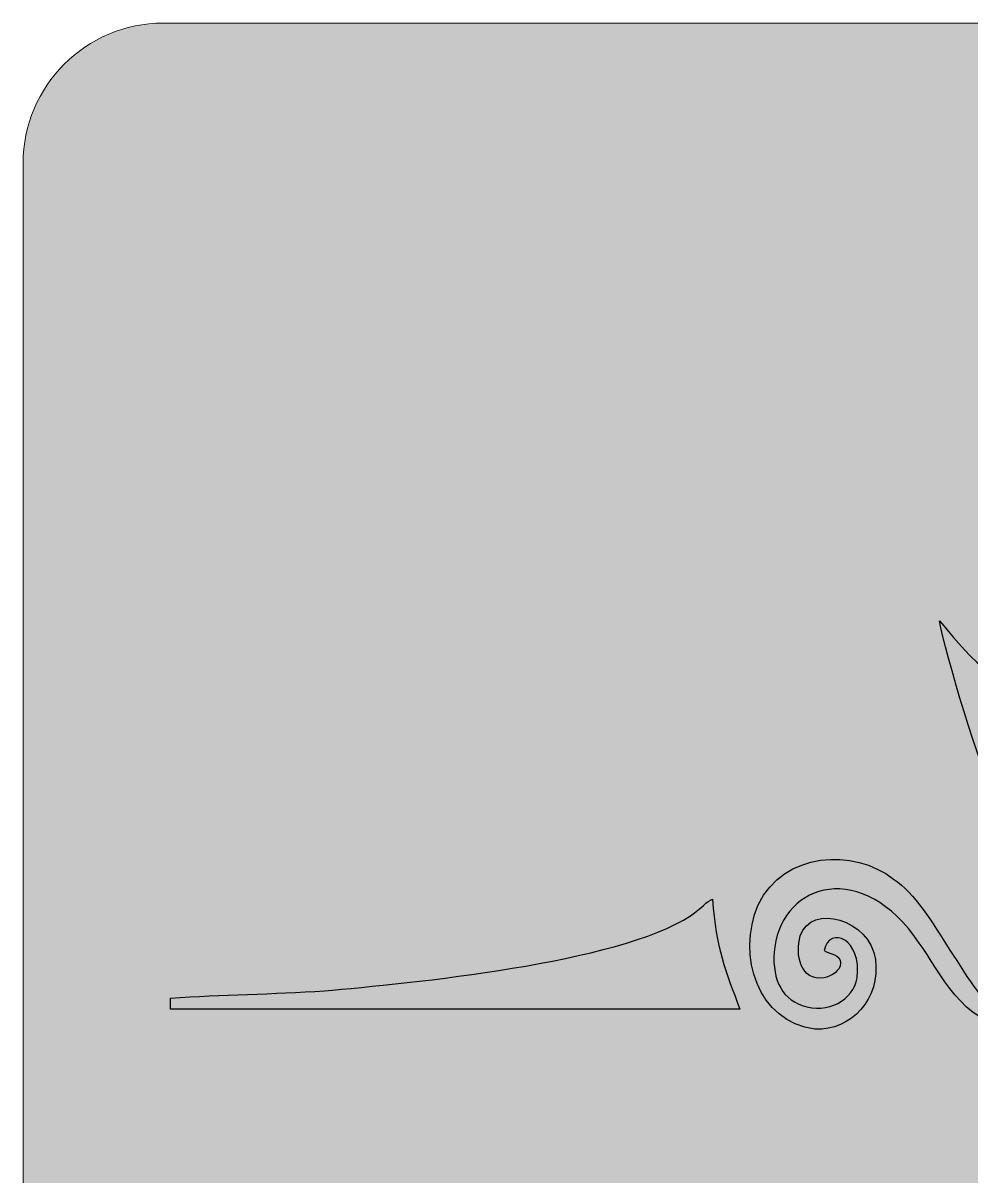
# Model space of a CAD drawing. Header units: millimetres. Extents: x -355.9 to -255.9, y -181.3 to -81.3.
# Drawn here: x -355.88 to -321.1, y -123.63 to -81.34 of the extents above; entities that cross this region are included whole.
import ezdxf

# ---------------------------------------------------------------- set-up
doc = ezdxf.new("R2010")
doc.units = ezdxf.units.MM
doc.header["$MEASUREMENT"] = 0
doc.layers.add('Layer 1', color=7, linetype='Continuous')

msp = doc.modelspace()

# ---------------------------------------------------------------- hatches: boundary and pattern name
at = {"layer": 'Layer 1', "true_color": 0xfff212}
h = msp.add_hatch(color=2, dxfattribs=at)
edge = h.paths.add_edge_path()
edge.add_spline(control_points=[(-261.0166, -81.3447), (-261.0166, -81.3447), (-350.7462, -81.3447), (-350.7462, -81.3447), (-353.5706, -81.3447), (-355.8814, -83.6554), (-355.8814, -86.4799), (-355.8814, -86.4799), (-355.8814, -176.2094), (-355.8814, -176.2094), (-355.8814, -179.0339), (-353.5706, -181.3446), (-350.7462, -181.3446), (-350.7462, -181.3446), (-261.0166, -181.3446), (-261.0166, -181.3446), (-258.1922, -181.3446), (-255.8814, -179.0339), (-255.8814, -176.2094), (-255.8814, -176.2094), (-255.8814, -86.4799), (-255.8814, -86.4799), (-255.8814, -83.6554), (-258.1922, -81.3447), (-261.0166, -81.3447)], knot_values=[0, 0, 0, 0, 0.125, 0.125, 0.125, 0.25, 0.25, 0.25, 0.375, 0.375, 0.375, 0.5, 0.5, 0.5, 0.625, 0.625, 0.625, 0.75, 0.75, 0.75, 0.875, 0.875, 0.875, 1, 1, 1, 1], degree=3, periodic=1)
at = {"layer": 'Layer 1', "true_color": 0x373435}
h = msp.add_hatch(color=250, dxfattribs=at)
edge = h.paths.add_edge_path()
edge.add_spline(control_points=[(-322.2882, -103.2499), (-322.087, -104.3907), (-320.7448, -108.8866), (-320.2751, -109.6247), (-320.2751, -109.6247), (-320.5436, -106.4038), (-320.5436, -106.4038), (-319.9396, -106.7393), (-319.6041, -107.2761), (-318.5975, -107.3432), (-316.3831, -107.6116), (-314.7727, -104.0552), (-314.5713, -102.7131), (-315.2423, -103.921), (-316.5173, -105.6656), (-318.1278, -105.867), (-320.1409, -106.0682), (-321.483, -104.1894), (-322.2882, -103.2499)], knot_values=[0, 0, 0, 0, 0.1666667, 0.1666667, 0.1666667, 0.3333333, 0.3333333, 0.3333333, 0.5, 0.5, 0.5, 0.6666667, 0.6666667, 0.6666667, 0.8333333, 0.8333333, 0.8333333, 1, 1, 1, 1], degree=3, periodic=1)
h = msp.add_hatch(color=250, dxfattribs=at)
edge = h.paths.add_edge_path()
edge.add_spline(control_points=[(-326.5157, -115.3285), (-326.3144, -114.3891), (-325.1066, -114.9259), (-325.3079, -116.3351), (-325.4421, -117.1403), (-326.3815, -117.6772), (-327.321, -117.3416), (-328.1263, -117.0732), (-328.4617, -116.268), (-328.3275, -115.1943), (-327.9921, -112.8457), (-325.1066, -111.9733), (-323.0264, -115.0601), (-322.2882, -116.0667), (-321.3488, -118.1469), (-319.7383, -118.0127), (-321.4159, -116.8048), (-322.4224, -113.7851), (-323.9658, -112.7115), (-325.4421, -111.5707), (-327.9921, -111.7049), (-328.9315, -113.6509), (-329.7367, -115.5299), (-328.9315, -117.9456), (-326.8513, -118.214), (-325.5092, -118.2811), (-324.4356, -117.0732), (-324.6368, -115.6641), (-324.8382, -114.1878), (-326.9855, -113.5839), (-327.3881, -114.7917), (-327.5894, -115.4627), (-327.3881, -116.4693), (-326.5157, -116.3351), (-326.2473, -116.268), (-325.9118, -116.0667), (-325.9118, -115.7983), (-325.9118, -115.4627), (-326.3144, -115.4627), (-326.5157, -115.3285)], knot_values=[0, 0, 0, 0, 0.0769231, 0.0769231, 0.0769231, 0.1538462, 0.1538462, 0.1538462, 0.2307692, 0.2307692, 0.2307692, 0.3076923, 0.3076923, 0.3076923, 0.3846154, 0.3846154, 0.3846154, 0.4615385, 0.4615385, 0.4615385, 0.5384615, 0.5384615, 0.5384615, 0.6153846, 0.6153846, 0.6153846, 0.6923077, 0.6923077, 0.6923077, 0.7692308, 0.7692308, 0.7692308, 0.8461538, 0.8461538, 0.8461538, 0.9230769, 0.9230769, 0.9230769, 1, 1, 1, 1], degree=3, periodic=1)
h = msp.add_hatch(color=250, dxfattribs=at)
edge = h.paths.add_edge_path()
edge.add_spline(control_points=[(-350.4717, -117.0732), (-350.4717, -117.0732), (-350.4717, -117.4758), (-350.4717, -117.4758), (-350.4717, -117.4758), (-329.6025, -117.4758), (-329.6025, -117.4758), (-330.1393, -116.0667), (-330.4749, -115.2615), (-330.6091, -113.4497), (-330.8103, -113.5167), (-331.0117, -113.7851), (-331.4143, -114.0535), (-334.0314, -115.7983), (-341.7483, -116.5364), (-344.835, -116.8048), (-346.7139, -116.939), (-348.5928, -116.939), (-350.4717, -117.0732)], knot_values=[0, 0, 0, 0, 0.1666667, 0.1666667, 0.1666667, 0.3333333, 0.3333333, 0.3333333, 0.5, 0.5, 0.5, 0.6666667, 0.6666667, 0.6666667, 0.8333333, 0.8333333, 0.8333333, 1, 1, 1, 1], degree=3, periodic=1)

# ---------------------------------------------------------------- linework, layer by layer
at = {"layer": 'Layer 1', "color": 250, "lineweight": 18}
msp.add_open_spline([(-261.0166, -81.3447), (-261.0166, -81.3447), (-350.7462, -81.3447), (-350.7462, -81.3447), (-353.5706, -81.3447), (-355.8814, -83.6554), (-355.8814, -86.4799), (-355.8814, -86.4799), (-355.8814, -176.2094), (-355.8814, -176.2094), (-355.8814, -179.0339), (-353.5706, -181.3446), (-350.7462, -181.3446), (-350.7462, -181.3446), (-261.0166, -181.3446), (-261.0166, -181.3446), (-258.1922, -181.3446), (-255.8814, -179.0339), (-255.8814, -176.2094), (-255.8814, -176.2094), (-255.8814, -86.4799), (-255.8814, -86.4799), (-255.8814, -83.6554), (-258.1922, -81.3447), (-261.0166, -81.3447)], degree=3, knots=[0, 0, 0, 0, 0.125, 0.125, 0.125, 0.25, 0.25, 0.25, 0.375, 0.375, 0.375, 0.5, 0.5, 0.5, 0.625, 0.625, 0.625, 0.75, 0.75, 0.75, 0.875, 0.875, 0.875, 1, 1, 1, 1], dxfattribs=at)
at = {"layer": 'Layer 1', "color": 250}
for points, knots in [([(-322.2882, -103.2499), (-322.087, -104.3907), (-320.7448, -108.8866), (-320.2751, -109.6247), (-320.2751, -109.6247), (-320.5436, -106.4038), (-320.5436, -106.4038), (-319.9396, -106.7393), (-319.6041, -107.2761), (-318.5975, -107.3432), (-316.3831, -107.6116), (-314.7727, -104.0552), (-314.5713, -102.7131), (-315.2423, -103.921), (-316.5173, -105.6656), (-318.1278, -105.867), (-320.1409, -106.0682), (-321.483, -104.1894), (-322.2882, -103.2499)], [0, 0, 0, 0, 0.1666667, 0.1666667, 0.1666667, 0.3333333, 0.3333333, 0.3333333, 0.5, 0.5, 0.5, 0.6666667, 0.6666667, 0.6666667, 0.8333333, 0.8333333, 0.8333333, 1, 1, 1, 1]), ([(-326.5157, -115.3285), (-326.3144, -114.3891), (-325.1066, -114.9259), (-325.3079, -116.3351), (-325.4421, -117.1403), (-326.3815, -117.6772), (-327.321, -117.3416), (-328.1263, -117.0732), (-328.4617, -116.268), (-328.3275, -115.1943), (-327.9921, -112.8457), (-325.1066, -111.9733), (-323.0264, -115.0601), (-322.2882, -116.0667), (-321.3488, -118.1469), (-319.7383, -118.0127), (-321.4159, -116.8048), (-322.4224, -113.7851), (-323.9658, -112.7115), (-325.4421, -111.5707), (-327.9921, -111.7049), (-328.9315, -113.6509), (-329.7367, -115.5299), (-328.9315, -117.9456), (-326.8513, -118.214), (-325.5092, -118.2811), (-324.4356, -117.0732), (-324.6368, -115.6641), (-324.8382, -114.1878), (-326.9855, -113.5839), (-327.3881, -114.7917), (-327.5894, -115.4627), (-327.3881, -116.4693), (-326.5157, -116.3351), (-326.2473, -116.268), (-325.9118, -116.0667), (-325.9118, -115.7983), (-325.9118, -115.4627), (-326.3144, -115.4627), (-326.5157, -115.3285)], [0, 0, 0, 0, 0.0769231, 0.0769231, 0.0769231, 0.1538462, 0.1538462, 0.1538462, 0.2307692, 0.2307692, 0.2307692, 0.3076923, 0.3076923, 0.3076923, 0.3846154, 0.3846154, 0.3846154, 0.4615385, 0.4615385, 0.4615385, 0.5384615, 0.5384615, 0.5384615, 0.6153846, 0.6153846, 0.6153846, 0.6923077, 0.6923077, 0.6923077, 0.7692308, 0.7692308, 0.7692308, 0.8461538, 0.8461538, 0.8461538, 0.9230769, 0.9230769, 0.9230769, 1, 1, 1, 1]), ([(-350.4717, -117.0732), (-350.4717, -117.0732), (-350.4717, -117.4758), (-350.4717, -117.4758), (-350.4717, -117.4758), (-329.6025, -117.4758), (-329.6025, -117.4758), (-330.1393, -116.0667), (-330.4749, -115.2615), (-330.6091, -113.4497), (-330.8103, -113.5167), (-331.0117, -113.7851), (-331.4143, -114.0535), (-334.0314, -115.7983), (-341.7483, -116.5364), (-344.835, -116.8048), (-346.7139, -116.939), (-348.5928, -116.939), (-350.4717, -117.0732)], [0, 0, 0, 0, 0.1666667, 0.1666667, 0.1666667, 0.3333333, 0.3333333, 0.3333333, 0.5, 0.5, 0.5, 0.6666667, 0.6666667, 0.6666667, 0.8333333, 0.8333333, 0.8333333, 1, 1, 1, 1])]:
    msp.add_open_spline(points, degree=3, knots=knots, dxfattribs=at)

doc.saveas('drawing.dxf')
